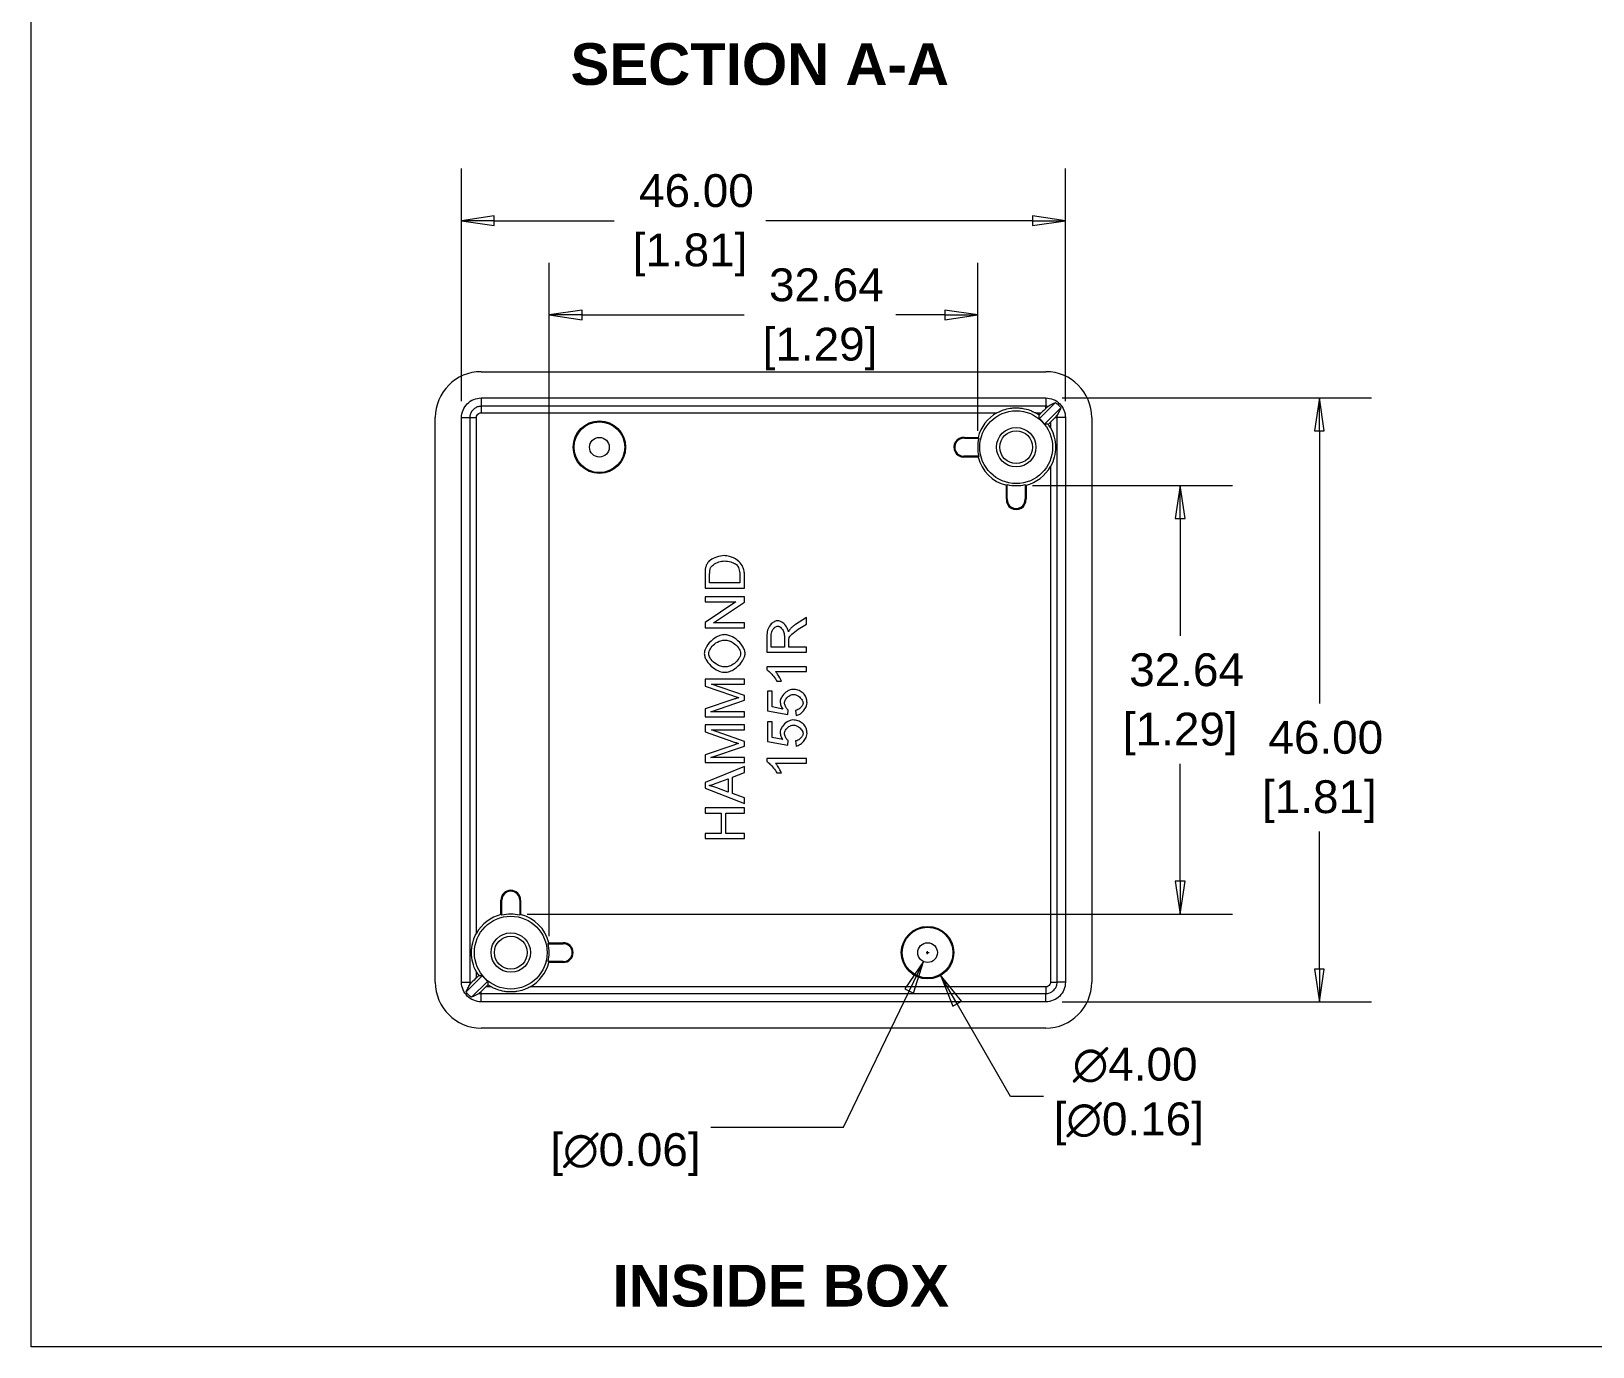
# Model space of a CAD drawing. Header units: millimetres. Extents: x 6 to 343, y 6 to 264.
# Drawn here: x 9.5 to 128.5, y 9.5 to 109.7 of the extents above; entities that cross this region are included whole.
import ezdxf

# ---------------------------------------------------------------- set-up
doc = ezdxf.new("R2010")
doc.units = ezdxf.units.MM
doc.header["$LTSCALE"] = 1.25
for name, color, linetype, lineweight in [('Dimension (ANSI)', 7, 'Continuous', 9), ('Sketch Geometry (ANSI)', 7, 'Continuous', 9), ('Symbol (ANSI)', 7, 'Continuous', 9), ('Visible (ANSI)', 7, 'Continuous', 9), ('Visible Narrow (ANSI)', 7, 'Continuous', 9)]:
    doc.layers.add(name, color=color, linetype=linetype, lineweight=lineweight)
doc.styles.add('Label Text (ANSI)', font='arialbd.ttf')
doc.styles.add('Note Text (ANSI)', font='arial.ttf')
doc.dimstyles.new('Default - mm (ANSI)', dxfattribs={"dimscale": 1.25, "dimtxt": 2, "dimasz": 2, "dimexe": 3.175, "dimexo": 1, "dimgap": 0.8, "dimtad": 0, "dimtih": 1, "dimtoh": 1, "dimrnd": 1e-08, "dimzin": 4, "dimdsep": 46, "dimtxsty": 'Note Text (ANSI)', "dimblk": 'Filled-1', "dimcen": 0.09, "dimdle": 10, "dimclrd": 256, "dimclre": 256, "dimclrt": 256, "dimadec": 1, "dimazin": 0, "dimtfac": 1.524, "dimtofl": 0, "dimtmove": 0, "dimatfit": 3, "dimfxl": 0, "dimtolj": 1, "dimtzin": 0, "dimlwd": -1, "dimlwe": -1, "dimarcsym": 0})

# ---------------------------------------------------------------- blocks, each defined once
blk = doc.blocks.new('Borders Default Border')
at = {"layer": 'Sketch Geometry (ANSI)', "flags": 128}
blk.add_lwpolyline([(7.62, 7.62), (7.62, 208.28), (271.78, 208.28), (271.78, 7.62), (7.62, 7.62)], dxfattribs=at)
blk = doc.blocks.new('Filled-1')
at = {"color": 0}
for p, q in [((0, 0), (-1, 0.15)), ((-1, 0.15), (-1, -0.15)), ((-1, 0), (0, 0)), ((-1, -0.15), (0, 0))]:
    blk.add_line(p, q, dxfattribs=at)
at = {"color": 0, "flags": 128}
blk.add_lwpolyline([(-1, -0.15), (0, 0), (-1, 0.15), (-1, -0.15)], dxfattribs=at)
at = {"color": 0}
blk.add_solid([(-1, -0.15), (0, 0), (-1, 0.15), (-1, -0.15)], dxfattribs=at)
blk = doc.blocks.new('*D30')
at = {"layer": 'Defpoints', "color": 0, "transparency": 16777216}
for p in [(48.98, 88.12), (81.62, 78.05), (48.98, 39.55)]:
    blk.add_point(p, dxfattribs=at)
at = {"layer": 'Dimension (ANSI)', "transparency": 16777216}
for p, q in [((48.98, 40.8), (48.98, 92.09)), ((81.62, 79.3), (81.62, 92.09)), ((51.48, 88.12), (63.84, 88.12)), ((79.12, 88.12), (75.38, 88.12))]:
    blk.add_line(p, q, dxfattribs=at)
at = {"layer": 'Dimension (ANSI)', "transparency": 16777216, "xscale": 2.5, "yscale": 2.5, "zscale": 2.5, "rotation": 180}
blk.add_blockref('Filled-1', (48.98, 88.12), dxfattribs=at)
at = {"layer": 'Dimension (ANSI)', "transparency": 16777216, "xscale": 2.5, "yscale": 2.5, "zscale": 2.5}
blk.add_blockref('Filled-1', (81.62, 88.12), dxfattribs=at)
at = {"layer": 'Dimension (ANSI)', "transparency": 16777216, "char_height": 2.5, "attachment_point": 5, "style": 'Note Text (ANSI)'}
for s, insert in [('\\A1; 32.64', (69.61, 90.4)), ('\\A1;[1.29]', (69.61, 85.52))]:
    blk.add_mtext(s, dxfattribs=dict(at, insert=insert))
blk = doc.blocks.new('*D31')
at = {"layer": 'Defpoints', "color": 0, "transparency": 16777216}
for p in [(86.81, 81.8), (86.81, 35.8), (107.65, 35.8)]:
    blk.add_point(p, dxfattribs=at)
at = {"layer": 'Dimension (ANSI)', "transparency": 16777216}
for p, q in [((88.06, 81.8), (111.62, 81.8)), ((107.65, 79.3), (107.65, 58.53)), ((107.65, 38.3), (107.65, 48.78)), ((88.06, 35.8), (111.62, 35.8))]:
    blk.add_line(p, q, dxfattribs=at)
at = {"layer": 'Dimension (ANSI)', "transparency": 16777216, "xscale": 2.5, "yscale": 2.5, "zscale": 2.5}
for p, rotation in [((107.65, 81.8), 90), ((107.65, 35.8), 270)]:
    blk.add_blockref('Filled-1', p, dxfattribs=dict(at, rotation=rotation))
at = {"layer": 'Dimension (ANSI)', "transparency": 16777216, "char_height": 2.5, "attachment_point": 5, "style": 'Note Text (ANSI)'}
for s, insert in [('\\A1; 46.00', (107.65, 55.93)), ('\\A1;[1.81]', (107.65, 51.05))]:
    blk.add_mtext(s, dxfattribs=dict(at, insert=insert))
blk = doc.blocks.new('*D34')
at = {"layer": 'Defpoints', "color": 0, "transparency": 16777216}
for p in [(76.8, 41.28), (78.8, 37.82)]:
    blk.add_point(p, dxfattribs=at)
at = {"layer": 'Dimension (ANSI)', "transparency": 16777216}
for p, q in [((77.69, 39.55), (77.92, 39.55)), ((77.8, 39.44), (77.8, 39.66)), ((84.13, 28.59), (80.05, 35.65)), ((86.63, 28.59), (84.13, 28.59))]:
    blk.add_line(p, q, dxfattribs=at)
at = {"layer": 'Dimension (ANSI)', "transparency": 16777216, "xscale": 2.5, "yscale": 2.5, "zscale": 2.5, "rotation": 120.0000000000113}
blk.add_blockref('Filled-1', (78.8, 37.82), dxfattribs=at)
at = {"layer": 'Dimension (ANSI)', "transparency": 16777216, "insert": (93.13, 28.59), "char_height": 2.5, "attachment_point": 5, "style": 'Note Text (ANSI)'}
blk.add_mtext('\\A1; ∅4.00\\P[∅0.16]', dxfattribs=at)
blk = doc.blocks.new('*D35')
at = {"layer": 'Defpoints', "color": 0, "transparency": 16777216}
for p in [(78.13, 40.23), (77.48, 38.87)]:
    blk.add_point(p, dxfattribs=at)
at = {"layer": 'Dimension (ANSI)', "transparency": 16777216}
for p, q in [((77.69, 39.55), (77.92, 39.55)), ((77.8, 39.44), (77.8, 39.66)), ((71.41, 26.25), (76.4, 36.62)), ((61.29, 26.25), (71.41, 26.25))]:
    blk.add_line(p, q, dxfattribs=at)
at = {"layer": 'Dimension (ANSI)', "transparency": 16777216, "xscale": 2.5, "yscale": 2.5, "zscale": 2.5, "rotation": 64.31347329935376}
blk.add_blockref('Filled-1', (77.48, 38.87), dxfattribs=at)
at = {"layer": 'Dimension (ANSI)', "transparency": 16777216, "insert": (54.79, 26.25), "char_height": 2.5, "attachment_point": 5, "style": 'Note Text (ANSI)'}
blk.add_mtext('\\A1; \\P[∅0.06]', dxfattribs=at)
blk = doc.blocks.new('*D36')
at = {"layer": 'Defpoints', "color": 0, "transparency": 16777216}
for p in [(88.3, 95.3), (42.3, 80.3), (88.3, 80.3)]:
    blk.add_point(p, dxfattribs=at)
at = {"layer": 'Dimension (ANSI)', "transparency": 16777216}
for p, q in [((42.3, 81.55), (42.3, 99.27)), ((88.3, 81.55), (88.3, 99.27)), ((44.8, 95.3), (53.94, 95.3)), ((85.8, 95.3), (65.48, 95.3))]:
    blk.add_line(p, q, dxfattribs=at)
at = {"layer": 'Dimension (ANSI)', "transparency": 16777216, "xscale": 2.5, "yscale": 2.5, "zscale": 2.5, "rotation": 180}
blk.add_blockref('Filled-1', (42.3, 95.3), dxfattribs=at)
at = {"layer": 'Dimension (ANSI)', "transparency": 16777216, "xscale": 2.5, "yscale": 2.5, "zscale": 2.5}
blk.add_blockref('Filled-1', (88.3, 95.3), dxfattribs=at)
at = {"layer": 'Dimension (ANSI)', "transparency": 16777216, "char_height": 2.5, "attachment_point": 5, "style": 'Note Text (ANSI)'}
for s, insert in [('\\A1; 46.00', (59.71, 97.58)), ('\\A1;[1.81]', (59.71, 92.7))]:
    blk.add_mtext(s, dxfattribs=dict(at, insert=insert))
blk = doc.blocks.new('*D37')
at = {"layer": 'Defpoints', "color": 0, "transparency": 16777216}
for p in [(84.55, 75.12), (46.05, 42.48), (97.05, 42.48)]:
    blk.add_point(p, dxfattribs=at)
at = {"layer": 'Dimension (ANSI)', "transparency": 16777216}
for p, q in [((85.8, 75.12), (101.02, 75.12)), ((97.05, 72.62), (97.05, 63.68)), ((97.05, 44.98), (97.05, 53.92)), ((47.3, 42.48), (101.02, 42.48))]:
    blk.add_line(p, q, dxfattribs=at)
at = {"layer": 'Dimension (ANSI)', "transparency": 16777216, "xscale": 2.5, "yscale": 2.5, "zscale": 2.5}
for p, rotation in [((97.05, 75.12), 90), ((97.05, 42.48), 270)]:
    blk.add_blockref('Filled-1', p, dxfattribs=dict(at, rotation=rotation))
at = {"layer": 'Dimension (ANSI)', "transparency": 16777216, "char_height": 2.5, "attachment_point": 5, "style": 'Note Text (ANSI)'}
for s, insert in [('\\A1; 32.64', (97.05, 61.08)), ('\\A1;[1.29]', (97.05, 56.2))]:
    blk.add_mtext(s, dxfattribs=dict(at, insert=insert))

msp = doc.modelspace()

# ---------------------------------------------------------------- linework, layer by layer
at = {"layer": 'Visible (ANSI)'}
for p, q in [((43.8007, 83.7996), (86.8074, 83.7996)), ((43.8007, 81.7996), (86.8074, 81.7996)), ((86.3111, 80.2176), (87.5459, 81.4523)), ((87.9567, 81.0414), (86.722, 79.8067)), ((40.304, 37.2963), (40.304, 80.303)), ((42.304, 37.2963), (42.304, 80.303)), ((86.2921, 80.4948), (86.4634, 80.6661)), ((87.1705, 79.959), (86.9992, 79.7877)), ((88.304, 80.303), (88.304, 37.2963)), ((90.304, 80.303), (90.304, 37.2963)), ((80.6076, 78.7277), (81.7034, 78.7277)), ((80.6103, 78.7975), (81.6487, 78.7975)), ((81.7039, 77.3694), (80.554, 77.3694)), ((81.6493, 77.2996), (80.554, 77.2996)), ((83.8061, 74.1059), (83.8061, 75.1443)), ((83.876, 74.1032), (83.876, 75.199)), ((85.2321, 75.199), (85.2321, 74.1032)), ((85.3019, 75.1443), (85.3019, 74.1059)), ((60.8487, 68.3423), (60.8487, 67.3088)), ((61.2032, 67.7067), (61.2032, 68.3377)), ((63.4943, 68.3469), (63.4943, 67.7067)), ((63.8487, 67.3088), (63.8487, 68.3926)), ((60.8487, 67.3088), (63.8487, 67.3088)), ((63.8487, 66.6434), (60.8487, 66.6434)), ((60.8487, 66.6434), (60.8487, 66.2638)), ((63.4943, 67.7067), (61.2032, 67.7067)), ((63.8487, 66.2364), (63.8487, 66.6434)), ((60.8487, 66.2638), (63.2039, 66.2638)), ((63.2039, 66.2638), (60.8487, 64.6861)), ((61.4936, 64.6586), (63.8487, 66.2364)), ((60.8487, 64.6861), (60.8487, 64.2791)), ((60.8487, 64.2791), (63.8487, 64.2791)), ((63.8487, 64.6586), (61.4936, 64.6586)), ((63.8487, 64.2791), (63.8487, 64.6586)), ((68.5698, 65.0691), (67.7535, 64.55)), ((67.9456, 64.175), (68.5698, 64.5729)), ((68.5698, 64.5729), (68.5698, 65.0691)), ((65.5698, 63.7589), (65.5698, 62.4281)), ((65.9014, 62.8259), (65.9014, 63.7749)), ((66.8938, 63.6788), (66.8938, 62.8259)), ((67.2368, 62.8259), (67.2368, 63.2855)), ((65.5698, 62.4281), (68.5698, 62.4281)), ((66.8938, 62.8259), (65.9014, 62.8259)), ((68.5698, 62.8259), (67.2368, 62.8259)), ((68.5698, 62.4281), (68.5698, 62.8259)), ((68.5698, 61.3282), (65.5584, 61.3282)), ((65.5584, 61.3282), (65.5584, 61.0904)), ((66.2238, 60.9601), (68.5698, 60.9601)), ((68.5698, 60.9601), (68.5698, 61.3282)), ((63.8487, 60.3827), (60.8487, 60.3827)), ((60.8487, 60.3827), (60.8487, 59.8499)), ((60.8487, 59.8499), (62.9364, 59.1297)), ((63.8487, 59.1251), (61.3381, 60.0009)), ((61.3381, 60.0009), (63.8487, 60.0009)), ((63.8487, 60.0009), (63.8487, 60.3827)), ((66.3107, 60.2238), (66.6674, 60.2238)), ((62.973, 58.8256), (60.8487, 58.1144)), ((61.2946, 57.8995), (63.8487, 58.7684)), ((63.8487, 58.7684), (63.8487, 59.1251)), ((65.9608, 59.4601), (65.6087, 59.4601)), ((65.6087, 59.4601), (65.6087, 57.9692)), ((65.9608, 58.2642), (65.9608, 59.4601)), ((60.8487, 58.1144), (60.8487, 57.5176)), ((60.8487, 57.5176), (63.8487, 57.5176)), ((63.8487, 57.8995), (61.2946, 57.8995)), ((63.8487, 57.5176), (63.8487, 57.8995)), ((65.6087, 57.9692), (67.1499, 57.6788)), ((65.9608, 57.1301), (65.6087, 57.1301)), ((65.6087, 57.1301), (65.6087, 55.6392)), ((66.7657, 58.1018), (65.9608, 58.2642)), ((65.9608, 55.9342), (65.9608, 57.1301)), ((67.1499, 57.6788), (67.1956, 58.0241)), ((67.7512, 57.999), (67.7833, 57.6125)), ((63.8487, 56.8911), (60.8487, 56.8911)), ((60.8487, 56.8911), (60.8487, 56.3583)), ((60.8487, 56.3583), (62.9364, 55.6381)), ((63.8487, 55.6335), (61.3381, 56.5092)), ((61.3381, 56.5092), (63.8487, 56.5092)), ((63.8487, 56.5092), (63.8487, 56.8911)), ((66.7657, 55.7718), (65.9608, 55.9342)), ((62.973, 55.3339), (60.8487, 54.6228)), ((61.2946, 54.4079), (63.8487, 55.2768)), ((63.8487, 55.2768), (63.8487, 55.6335)), ((65.6087, 55.6392), (67.1499, 55.3488)), ((67.1499, 55.3488), (67.1956, 55.6941)), ((67.7512, 55.6689), (67.7833, 55.2825)), ((60.8487, 54.6228), (60.8487, 54.026)), ((60.8487, 54.026), (63.8487, 54.026)), ((63.8487, 53.7219), (60.8487, 52.4963)), ((63.8487, 54.4079), (61.2946, 54.4079)), ((63.8487, 54.026), (63.8487, 54.4079)), ((63.8487, 53.2692), (63.8487, 53.7219)), ((68.5698, 54.3381), (65.5584, 54.3381)), ((65.5584, 54.3381), (65.5584, 54.1003)), ((66.2238, 53.97), (68.5698, 53.97)), ((68.5698, 53.97), (68.5698, 54.3381)), ((60.8487, 52.4963), (60.8487, 52.0664)), ((61.7862, 52.4826), (62.6186, 52.7981)), ((62.6186, 52.7981), (62.6186, 51.7783)), ((62.941, 52.9216), (63.8487, 53.2692)), ((62.941, 51.664), (62.941, 52.9216)), ((66.3107, 53.2337), (66.6674, 53.2337)), ((60.8487, 52.0664), (63.8487, 50.914)), ((62.6186, 51.7783), (61.7382, 52.1099)), ((63.8487, 51.3347), (62.941, 51.664)), ((63.8487, 50.914), (63.8487, 51.3347)), ((63.8487, 50.5801), (60.8487, 50.5801)), ((60.8487, 50.5801), (60.8487, 50.1823)), ((60.8487, 50.1823), (62.0812, 50.1823)), ((62.0812, 50.1823), (62.0812, 48.6274)), ((62.4356, 48.6274), (62.4356, 50.1823)), ((62.4356, 50.1823), (63.8487, 50.1823)), ((63.8487, 50.1823), (63.8487, 50.5801)), ((62.0812, 48.6274), (60.8487, 48.6274)), ((60.8487, 48.6274), (60.8487, 48.2295)), ((60.8487, 48.2295), (63.8487, 48.2295)), ((63.8487, 48.6274), (62.4356, 48.6274)), ((63.8487, 48.2295), (63.8487, 48.6274)), ((45.3048, 42.4546), (45.3048, 43.5496)), ((45.3747, 42.4), (45.3746, 43.5496)), ((46.735, 43.5496), (46.735, 42.3996)), ((46.8048, 43.5496), (46.8048, 42.4542)), ((48.9042, 40.2298), (50.054, 40.2298)), ((48.9588, 40.2996), (50.054, 40.2996)), ((50.054, 38.8694), (48.9042, 38.8694)), ((50.054, 38.7996), (48.9588, 38.7996)), ((42.6513, 36.5578), (43.8861, 37.7926)), ((44.297, 37.3817), (43.0622, 36.1469)), ((43.4376, 37.6403), (43.6088, 37.8115)), ((44.3159, 37.1044), (44.1447, 36.9332)), ((86.8074, 35.7996), (43.8007, 35.7996)), ((86.8074, 33.7996), (43.8007, 33.7996))]:
    msp.add_line(p, q, dxfattribs=at)
for centre, radius in [((52.804, 78.0496), 2), ((52.804, 78.0496), 1.9302), ((84.554, 78.0496), 2.7731), ((52.804, 78.0496), 0.75), ((84.554, 78.0496), 1.5), ((84.554, 78.0496), 1.25), ((46.054, 39.5496), 2.7731), ((46.054, 39.5496), 1.5), ((46.054, 39.5496), 1.25), ((77.804, 39.5496), 2), ((77.804, 39.5496), 1.9302), ((77.804, 39.5496), 0.75)]:
    msp.add_circle(centre, radius, dxfattribs=at)
for centre, radius, start, end in [((84.554, 78.0496), 3, 119.290938, 165.56415), ((84.554, 78.0496), 3, 54.594068, 60.709062), ((84.554, 78.0496), 2.7905, 39.023774, 50.976226), ((84.554, 78.0496), 3, 29.290938, 35.405932), ((80.554, 78.0496), 0.75, 85.698778, 270), ((80.554, 78.0496), 0.6802, 85.483301, 270), ((84.554, 78.0496), 2.9302, 166.620012, 193.422448), ((84.554, 78.0496), 3, 194.477512, 255.56415), ((84.554, 78.0496), 3, 284.43585, 330.709062), ((84.554, 78.0496), 2.9302, 256.620012, 283.379988), ((84.554, 74.0496), 0.75, 175.698778, 4.301222), ((84.554, 74.0496), 0.6802, 175.483301, 4.516699), ((46.0548, 43.5496), 0.75, 0.00005, 180.00005), ((46.0548, 43.5496), 0.6802, 0.00005, 180.00005), ((46.054, 39.5496), 3, 104.46177, 150.709062), ((46.054, 39.5496), 2.9302, 76.561506, 103.406404), ((46.054, 39.5496), 3, 14.477524, 75.506745), ((46.054, 39.5496), 2.9302, 346.577563, 13.42246), ((50.054, 39.5496), 0.75, 270.00005, 90.00005), ((50.054, 39.5496), 0.6802, 270.00005, 90.00005), ((46.054, 39.5496), 3, 209.290938, 215.405932), ((46.054, 39.5496), 3, 299.290938, 345.5225), ((46.054, 39.5496), 2.7905, 219.023774, 230.976226), ((46.054, 39.5496), 3, 234.594068, 240.709062)]:
    msp.add_arc(centre, radius, start, end, dxfattribs=at)
for centre, major_axis, ratio, start_param, end_param in [((43.8074, 80.2963), (-2.4796, 2.4796), 0.99809916, 5.49873847, 7.06763214), ((86.8007, 80.2963), (2.4796, 2.4796), 0.99809916, 5.49873847, 7.06763214), ((86.4757, 80.6661), (0.5001, 0.5), 0.01234071, 0.83349553, 1.58314017), ((87.1705, 79.9713), (0.5, 0.5001), 0.01234071, 4.70004513, 5.44968978), ((43.8074, 37.303), (-2.4796, -2.4796), 0.99809916, 5.49873847, 7.06763214), ((43.4376, 37.6279), (-0.5, -0.5001), 0.01234071, 4.70004513, 5.44968978), ((44.1324, 36.9332), (-0.5001, -0.5), 0.01234071, 0.83349553, 1.58314017), ((86.8007, 37.303), (2.4796, -2.4796), 0.99809916, 5.49873847, 7.06763214)]:
    msp.add_ellipse(centre, major_axis=major_axis, ratio=ratio, start_param=start_param, end_param=end_param, dxfattribs=at)
for points, degree in [([(42.304, 80.303), (42.3041, 80.696), (42.6282, 81.4755), (43.4076, 81.7996), (43.8007, 81.7996)], 3), ([(86.8074, 81.7996), (87.2005, 81.7996), (87.9799, 81.4755), (88.304, 80.696), (88.304, 80.303)], 3), ([(86.961, 81.1519), (87.1653, 81.27), (87.3964, 81.382), (87.5459, 81.4523)], 3), ([(86.3111, 80.2176), (86.304, 80.3538), (86.2921, 80.4948)], 2), ([(86.9992, 79.7877), (86.8582, 79.7996), (86.722, 79.8067)], 2), ([(81.6487, 78.7975), (81.6761, 78.7623), (81.7034, 78.7277)], 2), ([(81.7039, 77.3694), (81.6766, 77.3349), (81.6493, 77.2996)], 2), ([(83.8061, 75.1443), (83.8414, 75.1717), (83.876, 75.199)], 2), ([(85.2321, 75.199), (85.2667, 75.1717), (85.3019, 75.1443)], 2), ([(45.3747, 42.4), (45.3514, 42.4183), (45.3281, 42.4365), (45.3048, 42.4546)], 3), ([(46.8048, 42.4542), (46.7696, 42.4269), (46.735, 42.3996)], 2), ([(48.9042, 40.2298), (48.9315, 40.2644), (48.9588, 40.2996)], 2), ([(48.9588, 38.7996), (48.9407, 38.8229), (48.9225, 38.8462), (48.9042, 38.8694)], 3), ([(43.8007, 35.7996), (43.4076, 35.7996), (42.6282, 36.1237), (42.3041, 36.9032), (42.304, 37.2963)], 3), ([(43.6088, 37.8115), (43.7498, 37.7997), (43.8861, 37.7926)], 2), ([(44.297, 37.3817), (44.3041, 37.2454), (44.3159, 37.1044)], 2), ([(88.304, 37.2963), (88.304, 36.9032), (87.9799, 36.1237), (87.2005, 35.7996), (86.8074, 35.7996)], 3), ([(43.6471, 36.4474), (43.4428, 36.3293), (43.2116, 36.2172), (43.0622, 36.1469)], 3)]:
    msp.add_open_spline(points, degree=degree, dxfattribs=at)
for points, knots in [([(83.0863, 80.6661), (83.1149, 80.6821), (83.1437, 80.6977), (83.2271, 80.7408), (83.2823, 80.7672), (83.416, 80.8262), (83.4952, 80.8572), (83.744, 80.9423), (83.9163, 80.9844), (84.1847, 81.0256), (84.279, 81.0357), (84.4182, 81.0439), (84.4618, 81.0455), (84.5418, 81.0467), (84.5778, 81.0467), (84.6599, 81.0451), (84.7058, 81.0431), (84.854, 81.0335), (84.9551, 81.0218), (85.2377, 80.9747), (85.4187, 80.9271), (85.6852, 80.8294), (85.7751, 80.7913), (85.8936, 80.7341), (85.924, 80.7187), (85.9768, 80.6909), (85.9994, 80.6786), (86.0218, 80.6661)], [0, 0, 0, 0, 0.009829279, 0.009829279, 0.028187988, 0.028187988, 0.053865939, 0.053865939, 0.107879132, 0.107879132, 0.136712606, 0.136712606, 0.149914013, 0.149914013, 0.160770105, 0.160770105, 0.174625629, 0.174625629, 0.205582611, 0.205582611, 0.26216577, 0.26216577, 0.291543133, 0.291543133, 0.301774714, 0.301774714, 0.309483914, 0.309483914, 0.309483914, 0.309483914]), ([(86.8074, 81.0068), (86.8337, 81.0325), (86.8579, 81.056), (86.8993, 81.0958), (86.9164, 81.1121), (86.9472, 81.1407), (86.9578, 81.1501), (86.961, 81.1519)], [-0.0419774449, -0.0419774449, -0.0419774449, -0.0419774449, -0.0288185732, -0.0288185732, -0.0162526856, -0.0162526856, 0, 0, 0, 0]), ([(87.5459, 81.4523), (87.6302, 81.3982), (87.7086, 81.3348), (87.8463, 81.1954), (87.9056, 81.1211), (87.9567, 81.0414)], [-0.1368155803, -0.1368155803, -0.1368155803, -0.1368155803, -0.1066342253, -0.1066342253, -0.0781508031, -0.0781508031, -0.0781508031, -0.0781508031]), ([(87.9567, 81.0414), (87.9128, 80.9482), (87.864, 80.8472), (87.7697, 80.6619), (87.7159, 80.5596), (87.6563, 80.4566)], [-1.17162543, -1.17162543, -1.17162543, -1.17162543, -0.56464953, -0.56464953, -0.0473601, -0.0473601, -0.0473601, -0.0473601]), ([(87.6563, 80.4566), (87.655, 80.4544), (87.6502, 80.4486), (87.6334, 80.4301), (87.6216, 80.4174), (87.5834, 80.3773), (87.5518, 80.3445), (87.5112, 80.303)], [-0.047150259, -0.047150259, -0.047150259, -0.047150259, -0.034101865, -0.034101865, -0.0208063321, -0.0208063321, 0, 0, 0, 0]), ([(87.1705, 79.5174), (87.1714, 79.5157), (87.1724, 79.514), (87.4123, 79.0843), (87.551, 78.5398), (87.551, 77.5594), (87.4123, 77.015), (87.1724, 76.5853), (87.1714, 76.5836), (87.1705, 76.5819)], [0.100824428, 0.100824428, 0.100824428, 0.100824428, 0.101406831, 0.101406831, 0.248464846, 0.248464846, 0.395522862, 0.395522862, 0.396105265, 0.396105265, 0.396105265, 0.396105265]), ([(61.1071, 69.3164), (61.0546, 69.2554), (61.011, 69.1886), (60.9384, 69.0402), (60.9112, 68.96), (60.8922, 68.8774)], [-0.0495552138, -0.0495552138, -0.0495552138, -0.0495552138, -0.0254236279, -0.0254236279, 0, 0, 0, 0]), ([(62.3327, 69.7897), (62.1551, 69.7897), (61.9342, 69.7438), (61.549, 69.6113), (61.3812, 69.5319), (61.2034, 69.4098), (61.1482, 69.3655), (61.1071, 69.3164)], [-0.117961528, -0.117961528, -0.117961528, -0.117961528, -0.064514527, -0.064514527, -0.019198813, -0.019198813, 0, 0, 0, 0]), ([(61.2649, 68.8499), (61.2797, 68.8889), (61.3075, 68.9304), (61.3882, 69.0191), (61.4391, 69.0619), (61.6046, 69.1814), (61.7504, 69.2569), (62.0424, 69.353), (62.1854, 69.3804), (62.3259, 69.3804)], [-0.13495305, -0.13495305, -0.13495305, -0.13495305, -0.114527469, -0.114527469, -0.092159381, -0.092159381, -0.042143141, -0.042143141, 0, 0, 0, 0]), ([(62.3259, 69.3804), (62.4732, 69.3804), (62.6455, 69.351), (62.9513, 69.265), (63.0864, 69.2113), (63.2171, 69.135), (63.2555, 69.1093), (63.2839, 69.0809)], [-0.0817911627, -0.0817911627, -0.0817911627, -0.0817911627, -0.0452634803, -0.0452634803, -0.0120509503, -0.0120509503, 0, 0, 0, 0]), ([(63.8487, 68.3926), (63.8487, 68.4776), (63.8362, 68.5868), (63.7768, 68.8177), (63.7331, 68.9294), (63.5888, 69.1873), (63.4745, 69.3175), (63.1353, 69.5831), (62.9068, 69.6775), (62.5755, 69.77), (62.4398, 69.7897), (62.3327, 69.7897)], [-0.142345832, -0.142345832, -0.142345832, -0.142345832, -0.122423446, -0.122423446, -0.102912118, -0.102912118, -0.073888859, -0.073888859, -0.032107856, -0.032107856, 0, 0, 0, 0]), ([(63.2839, 69.0809), (63.3168, 69.0488), (63.3443, 68.9973), (63.3863, 68.911), (63.409, 68.8484), (63.4669, 68.6544), (63.4943, 68.4956), (63.4943, 68.3469)], [-0.075548171, -0.075548171, -0.075548171, -0.075548171, -0.0645202752, -0.0645202752, -0.0445993668, -0.0445993668, 0, 0, 0, 0]), ([(60.8922, 68.8774), (60.8753, 68.8056), (60.8655, 68.7242), (60.8514, 68.5505), (60.8487, 68.443), (60.8487, 68.3423)], [-0.0522115827, -0.0522115827, -0.0522115827, -0.0522115827, -0.0302067905, -0.0302067905, 0, 0, 0, 0]), ([(61.2032, 68.3377), (61.2032, 68.4362), (61.2068, 68.5439), (61.2274, 68.7152), (61.2416, 68.7895), (61.2649, 68.8499)], [-0.0454300887, -0.0454300887, -0.0454300887, -0.0454300887, -0.0194454235, -0.0194454235, 0, 0, 0, 0]), ([(66.3884, 64.8267), (66.3502, 64.8267), (66.3108, 64.82), (66.2306, 64.7984), (66.1881, 64.7816), (66.0652, 64.721), (65.9793, 64.6612), (65.8037, 64.4869), (65.7198, 64.367), (65.5991, 64.0768), (65.5698, 63.919), (65.5698, 63.7589)], [-0.167788364, -0.167788364, -0.167788364, -0.167788364, -0.151692994, -0.151692994, -0.132983141, -0.132983141, -0.094494527, -0.094494527, -0.048029324, -0.048029324, 0, 0, 0, 0]), ([(65.9014, 63.7749), (65.9014, 63.8435), (65.913, 63.9117), (65.9541, 64.0404), (65.9833, 64.1015), (66.0646, 64.2279), (66.1194, 64.288), (66.2177, 64.3637), (66.2593, 64.3871), (66.3287, 64.4113), (66.3585, 64.4174), (66.3884, 64.4174)], [-0.0713700504, -0.0713700504, -0.0713700504, -0.0713700504, -0.0559193584, -0.0559193584, -0.040921477, -0.040921477, -0.0220115056, -0.0220115056, -0.0089858139, -0.0089858139, 0, 0, 0, 0]), ([(67.2048, 63.9829), (67.1955, 64.0495), (67.1774, 64.1149), (67.1277, 64.2415), (67.0956, 64.3033), (66.9795, 64.4854), (66.8767, 64.5951), (66.6918, 64.7325), (66.6145, 64.7746), (66.4908, 64.8162), (66.4395, 64.8267), (66.3884, 64.8267)], [-0.106185078, -0.106185078, -0.106185078, -0.106185078, -0.090247567, -0.090247567, -0.073944514, -0.073944514, -0.039071105, -0.039071105, -0.015317922, -0.015317922, 0, 0, 0, 0]), ([(66.3884, 64.4174), (66.4091, 64.4174), (66.4303, 64.4137), (66.474, 64.4016), (66.4973, 64.3921), (66.5653, 64.3574), (66.6138, 64.3226), (66.7264, 64.2097), (66.7846, 64.1234), (66.8723, 63.9098), (66.8938, 63.7912), (66.8938, 63.6788)], [-0.105024199, -0.105024199, -0.105024199, -0.105024199, -0.096336915, -0.096336915, -0.086063002, -0.086063002, -0.064494882, -0.064494882, -0.033709007, -0.033709007, 0, 0, 0, 0]), ([(67.7535, 64.55), (67.6775, 64.5008), (67.6034, 64.4475), (67.4699, 64.3376), (67.4092, 64.2813), (67.3534, 64.2208)], [-0.0518797462, -0.0518797462, -0.0518797462, -0.0518797462, -0.0247029517, -0.0247029517, 0, 0, 0, 0]), ([(62.3533, 63.7714), (62.2478, 63.7714), (62.124, 63.7498), (61.8546, 63.6581), (61.7223, 63.5917), (61.3939, 63.3808), (61.2062, 63.2066), (60.9565, 62.8656), (60.882, 62.7202), (60.8102, 62.4956), (60.7961, 62.4116), (60.7961, 62.3377)], [-0.152841978, -0.152841978, -0.152841978, -0.152841978, -0.126810558, -0.126810558, -0.100179798, -0.100179798, -0.0550063, -0.0550063, -0.022149392, -0.022149392, 0, 0, 0, 0]), ([(61.1368, 62.34), (61.1368, 62.3911), (61.1468, 62.4491), (61.1888, 62.5768), (61.2197, 62.6404), (61.3311, 62.8248), (61.4398, 62.9484), (61.7193, 63.1712), (61.8808, 63.2571), (62.1514, 63.3448), (62.2574, 63.3621), (62.3487, 63.3621)], [-0.134807798, -0.134807798, -0.134807798, -0.134807798, -0.118672815, -0.118672815, -0.101762014, -0.101762014, -0.065938051, -0.065938051, -0.027415434, -0.027415434, 0, 0, 0, 0]), ([(62.3487, 63.3621), (62.4604, 63.3621), (62.5717, 63.3408), (62.7871, 63.2686), (62.8925, 63.2161), (63.14, 63.0567), (63.2731, 62.934), (63.4408, 62.7122), (63.4924, 62.6192), (63.545, 62.4659), (63.5583, 62.4007), (63.5583, 62.3355)], [-0.145142064, -0.145142064, -0.145142064, -0.145142064, -0.118564445, -0.118564445, -0.091111833, -0.091111833, -0.04858064, -0.04858064, -0.019579293, -0.019579293, 0, 0, 0, 0]), ([(63.899, 62.3377), (63.899, 62.4127), (63.8836, 62.501), (63.817, 62.6993), (63.7681, 62.7986), (63.59, 63.089), (63.4181, 63.2786), (63.0363, 63.5655), (62.8505, 63.6608), (62.5584, 63.7533), (62.4486, 63.7714), (62.3533, 63.7714)], [-0.164343035, -0.164343035, -0.164343035, -0.164343035, -0.142664497, -0.142664497, -0.119885992, -0.119885992, -0.070722264, -0.070722264, -0.028595439, -0.028595439, 0, 0, 0, 0]), ([(67.3534, 64.2208), (67.3261, 64.1901), (67.3013, 64.1549), (67.2524, 64.0765), (67.2272, 64.0292), (67.2048, 63.9829)], [-0.0277019606, -0.0277019606, -0.0277019606, -0.0277019606, -0.0154310567, -0.0154310567, 0, 0, 0, 0]), ([(67.2368, 63.2855), (67.2368, 63.3281), (67.2376, 63.375), (67.2419, 63.4456), (67.2449, 63.4796), (67.2505, 63.5073)], [-0.0214169052, -0.0214169052, -0.0214169052, -0.0214169052, -0.0084893792, -0.0084893792, 0, 0, 0, 0]), ([(67.2505, 63.5073), (67.2579, 63.5372), (67.2767, 63.5776), (67.3533, 63.6876), (67.4066, 63.7458), (67.5922, 63.9281), (67.7684, 64.0609), (67.9456, 64.175)], [-0.108751525, -0.108751525, -0.108751525, -0.108751525, -0.08764794, -0.08764794, -0.063234876, -0.063234876, 0, 0, 0, 0]), ([(60.7961, 62.3377), (60.7961, 62.2438), (60.8147, 62.15), (60.8771, 61.9627), (60.9239, 61.868), (61.0929, 61.5951), (61.2536, 61.4191), (61.6004, 61.1477), (61.7842, 61.0416), (62.1089, 60.9297), (62.2481, 60.9018), (62.3876, 60.9018)], [-0.237569169, -0.237569169, -0.237569169, -0.237569169, -0.207010085, -0.207010085, -0.173432185, -0.173432185, -0.102912722, -0.102912722, -0.041849574, -0.041849574, 0, 0, 0, 0]), ([(62.3922, 61.3111), (62.2711, 61.3111), (62.1513, 61.3306), (61.9235, 61.4016), (61.8159, 61.4519), (61.5589, 61.6118), (61.4247, 61.7363), (61.2547, 61.9619), (61.2018, 62.0586), (61.15, 62.2126), (61.1368, 62.2766), (61.1368, 62.34)], [-0.144799457, -0.144799457, -0.144799457, -0.144799457, -0.117331103, -0.117331103, -0.09065046, -0.09065046, -0.04860782, -0.04860782, -0.019042566, -0.019042566, 0, 0, 0, 0]), ([(62.3876, 60.9018), (62.4806, 60.9018), (62.5945, 60.9231), (62.8501, 61.014), (62.9776, 61.08), (63.3006, 61.2907), (63.4891, 61.467), (63.7382, 61.8084), (63.8126, 61.9531), (63.8848, 62.1781), (63.899, 62.2629), (63.899, 62.3377)], [-0.152581528, -0.152581528, -0.152581528, -0.152581528, -0.127597018, -0.127597018, -0.1015221, -0.1015221, -0.055590424, -0.055590424, -0.022461996, -0.022461996, 0, 0, 0, 0]), ([(63.5583, 62.3355), (63.5583, 62.2699), (63.5446, 62.2044), (63.4991, 62.0732), (63.4648, 62.0064), (63.3418, 61.8138), (63.2247, 61.6882), (62.9699, 61.4911), (62.8331, 61.4128), (62.5945, 61.3313), (62.4933, 61.3111), (62.3922, 61.3111)], [-0.17236158, -0.17236158, -0.17236158, -0.17236158, -0.150730748, -0.150730748, -0.126599855, -0.126599855, -0.075540859, -0.075540859, -0.030338061, -0.030338061, 0, 0, 0, 0]), ([(65.5584, 61.0904), (65.6199, 61.06), (65.7032, 60.9932), (65.8873, 60.8149), (65.9828, 60.7071), (66.1678, 60.4722), (66.2576, 60.3375), (66.3107, 60.2238)], [-0.0968278523, -0.0968278523, -0.0968278523, -0.0968278523, -0.068101657, -0.068101657, -0.0376559284, -0.0376559284, 0, 0, 0, 0]), ([(66.6674, 60.2238), (66.6235, 60.3414), (66.4904, 60.5815), (66.3387, 60.8119), (66.2748, 60.9063), (66.2238, 60.9601)], [-0.105991912, -0.105991912, -0.105991912, -0.105991912, -0.022223329, -0.022223329, 0, 0, 0, 0]), ([(67.55, 59.6018), (67.4765, 59.6018), (67.4027, 59.5859), (67.257, 59.5344), (67.1832, 59.496), (66.9765, 59.3623), (66.8471, 59.2397), (66.6867, 59.0196), (66.6379, 58.9295), (66.5902, 58.7862), (66.5782, 58.7274), (66.5782, 58.6689)], [-0.127632437, -0.127632437, -0.127632437, -0.127632437, -0.108632318, -0.108632318, -0.087763038, -0.087763038, -0.045248509, -0.045248509, -0.017536523, -0.017536523, 0, 0, 0, 0]), ([(68.2566, 59.364), (68.1585, 59.4425), (68.0503, 59.5023), (67.8081, 59.5839), (67.68, 59.6018), (67.55, 59.6018)], [-0.0766569298, -0.0766569298, -0.0766569298, -0.0766569298, -0.0389937157, -0.0389937157, 0, 0, 0, 0]), ([(62.9364, 59.1297), (63.0268, 59.0985), (63.1244, 59.0651), (63.2787, 59.0136), (63.3524, 58.9895), (63.4166, 58.9696)], [-0.0490784302, -0.0490784302, -0.0490784302, -0.0490784302, -0.0201625157, -0.0201625157, 0, 0, 0, 0]), ([(63.4166, 58.9696), (63.3583, 58.9514), (63.2902, 58.9295), (63.1482, 58.8833), (63.057, 58.8533), (62.973, 58.8256)], [-0.0447024955, -0.0447024955, -0.0447024955, -0.0447024955, -0.0265409934, -0.0265409934, 0, 0, 0, 0]), ([(66.5782, 58.6689), (66.5782, 58.5696), (66.5939, 58.4728), (66.6578, 58.2796), (66.7062, 58.1874), (66.7657, 58.1018)], [-0.061061086, -0.061061086, -0.061061086, -0.061061086, -0.031269137, -0.031269137, 0, 0, 0, 0]), ([(66.9029, 58.5706), (66.9029, 58.6142), (66.9113, 58.6578), (66.9397, 58.7443), (66.9609, 58.7879), (67.0376, 58.9129), (67.1101, 58.9925), (67.2603, 59.1092), (67.3367, 59.1533), (67.4706, 59.1994), (67.5274, 59.2108), (67.5843, 59.2108)], [-0.102724837, -0.102724837, -0.102724837, -0.102724837, -0.088874217, -0.088874217, -0.073832638, -0.073832638, -0.042443022, -0.042443022, -0.017064997, -0.017064997, 0, 0, 0, 0]), ([(67.1956, 58.0241), (67.1709, 58.0397), (67.145, 58.0626), (67.0919, 58.1208), (67.0664, 58.1547), (66.9925, 58.2668), (66.9479, 58.359), (66.9117, 58.4846), (66.9029, 58.529), (66.9029, 58.5706)], [-0.0615396653, -0.0615396653, -0.0615396653, -0.0615396653, -0.0506341609, -0.0506341609, -0.039059834, -0.039059834, -0.0124896918, -0.0124896918, 0, 0, 0, 0]), ([(67.5843, 59.2108), (67.6508, 59.2108), (67.7177, 59.1962), (67.8475, 59.1491), (67.9124, 59.1146), (68.0649, 59.0116), (68.1484, 58.9324), (68.2498, 58.7948), (68.2804, 58.7391), (68.3107, 58.6495), (68.3183, 58.6123), (68.3183, 58.5752)], [-0.0880817157, -0.0880817157, -0.0880817157, -0.0880817157, -0.0721869595, -0.0721869595, -0.0551325642, -0.0551325642, -0.028347577, -0.028347577, -0.0111428299, -0.0111428299, 0, 0, 0, 0]), ([(68.3183, 58.5752), (68.3183, 58.5467), (68.3136, 58.518), (68.2978, 58.46), (68.2857, 58.4301), (68.2419, 58.342), (68.1994, 58.2823), (68.0854, 58.1606), (68.0096, 58.1011), (67.8728, 58.0302), (67.8128, 58.0084), (67.7512, 57.999)], [-0.0889191021, -0.0889191021, -0.0889191021, -0.0889191021, -0.079294593, -0.079294593, -0.0686246113, -0.0686246113, -0.0461544334, -0.0461544334, -0.0186924835, -0.0186924835, 0, 0, 0, 0]), ([(67.7833, 57.6125), (67.8399, 57.618), (67.8958, 57.6339), (68.0064, 57.6797), (68.0621, 57.7115), (68.2251, 57.8242), (68.3265, 57.9255), (68.4839, 58.1357), (68.5446, 58.2463), (68.605, 58.4276), (68.6201, 58.5028), (68.6201, 58.5775)], [-0.127843563, -0.127843563, -0.127843563, -0.127843563, -0.112056143, -0.112056143, -0.094669147, -0.094669147, -0.057210419, -0.057210419, -0.022399931, -0.022399931, 0, 0, 0, 0]), ([(68.6201, 58.5775), (68.6201, 58.6682), (68.6111, 58.7587), (68.5704, 58.9291), (68.5407, 59.0076), (68.4384, 59.1921), (68.3557, 59.2855), (68.2566, 59.364)], [-0.090517843, -0.090517843, -0.090517843, -0.090517843, -0.06330798, -0.06330798, -0.0379514489, -0.0379514489, 0, 0, 0, 0]), ([(67.55, 57.2718), (67.4765, 57.2718), (67.4027, 57.2559), (67.257, 57.2044), (67.1832, 57.166), (66.9765, 57.0323), (66.8471, 56.9096), (66.6867, 56.6896), (66.6379, 56.5995), (66.5902, 56.4562), (66.5782, 56.3973), (66.5782, 56.3389)], [-0.127632437, -0.127632437, -0.127632437, -0.127632437, -0.108632318, -0.108632318, -0.087763038, -0.087763038, -0.045248509, -0.045248509, -0.017536523, -0.017536523, 0, 0, 0, 0]), ([(68.2566, 57.034), (68.1585, 57.1124), (68.0503, 57.1723), (67.8081, 57.2538), (67.68, 57.2718), (67.55, 57.2718)], [-0.0766569298, -0.0766569298, -0.0766569298, -0.0766569298, -0.0389937157, -0.0389937157, 0, 0, 0, 0]), ([(66.5782, 56.3389), (66.5782, 56.2396), (66.5939, 56.1428), (66.6578, 55.9495), (66.7062, 55.8574), (66.7657, 55.7718)], [-0.061061086, -0.061061086, -0.061061086, -0.061061086, -0.031269137, -0.031269137, 0, 0, 0, 0]), ([(66.9029, 56.2406), (66.9029, 56.2842), (66.9113, 56.3277), (66.9397, 56.4143), (66.9609, 56.4578), (67.0376, 56.5829), (67.1101, 56.6625), (67.2603, 56.7792), (67.3367, 56.8233), (67.4706, 56.8694), (67.5274, 56.8808), (67.5843, 56.8808)], [-0.102724837, -0.102724837, -0.102724837, -0.102724837, -0.088874217, -0.088874217, -0.073832638, -0.073832638, -0.042443022, -0.042443022, -0.017064997, -0.017064997, 0, 0, 0, 0]), ([(67.1956, 55.6941), (67.1709, 55.7097), (67.145, 55.7326), (67.0919, 55.7907), (67.0664, 55.8247), (66.9925, 55.9368), (66.9479, 56.029), (66.9117, 56.1546), (66.9029, 56.1989), (66.9029, 56.2406)], [-0.0615396653, -0.0615396653, -0.0615396653, -0.0615396653, -0.0506341609, -0.0506341609, -0.039059834, -0.039059834, -0.0124896918, -0.0124896918, 0, 0, 0, 0]), ([(67.5843, 56.8808), (67.6508, 56.8808), (67.7177, 56.8661), (67.8475, 56.8191), (67.9124, 56.7846), (68.0649, 56.6816), (68.1484, 56.6024), (68.2498, 56.4647), (68.2804, 56.4091), (68.3107, 56.3195), (68.3183, 56.2823), (68.3183, 56.2451)], [-0.0880817157, -0.0880817157, -0.0880817157, -0.0880817157, -0.0721869595, -0.0721869595, -0.0551325642, -0.0551325642, -0.028347577, -0.028347577, -0.0111428299, -0.0111428299, 0, 0, 0, 0]), ([(68.3183, 56.2451), (68.3183, 56.2166), (68.3136, 56.188), (68.2978, 56.1299), (68.2857, 56.1), (68.2419, 56.012), (68.1994, 55.9523), (68.0854, 55.8306), (68.0096, 55.7711), (67.8728, 55.7002), (67.8128, 55.6784), (67.7512, 55.6689)], [-0.0889191021, -0.0889191021, -0.0889191021, -0.0889191021, -0.079294593, -0.079294593, -0.0686246113, -0.0686246113, -0.0461544334, -0.0461544334, -0.0186924835, -0.0186924835, 0, 0, 0, 0]), ([(67.7833, 55.2825), (67.8399, 55.2879), (67.8958, 55.3039), (68.0064, 55.3497), (68.0621, 55.3815), (68.2251, 55.4942), (68.3265, 55.5955), (68.4839, 55.8056), (68.5446, 55.9163), (68.605, 56.0976), (68.6201, 56.1728), (68.6201, 56.2474)], [-0.127843563, -0.127843563, -0.127843563, -0.127843563, -0.112056143, -0.112056143, -0.094669147, -0.094669147, -0.057210419, -0.057210419, -0.022399931, -0.022399931, 0, 0, 0, 0]), ([(68.6201, 56.2474), (68.6201, 56.3381), (68.6111, 56.4286), (68.5704, 56.5991), (68.5407, 56.6775), (68.4384, 56.8621), (68.3557, 56.9554), (68.2566, 57.034)], [-0.090517843, -0.090517843, -0.090517843, -0.090517843, -0.06330798, -0.06330798, -0.0379514489, -0.0379514489, 0, 0, 0, 0]), ([(62.9364, 55.6381), (63.0268, 55.6068), (63.1244, 55.5735), (63.2787, 55.522), (63.3524, 55.4979), (63.4166, 55.478)], [-0.0490784302, -0.0490784302, -0.0490784302, -0.0490784302, -0.0201625157, -0.0201625157, 0, 0, 0, 0]), ([(63.4166, 55.478), (63.3583, 55.4598), (63.2902, 55.4379), (63.1482, 55.3917), (63.057, 55.3617), (62.973, 55.3339)], [-0.0447024955, -0.0447024955, -0.0447024955, -0.0447024955, -0.0265409934, -0.0265409934, 0, 0, 0, 0]), ([(65.5584, 54.1003), (65.6199, 54.0699), (65.7032, 54.0031), (65.8873, 53.8248), (65.9828, 53.717), (66.1678, 53.4821), (66.2576, 53.3475), (66.3107, 53.2337)], [-0.0968278523, -0.0968278523, -0.0968278523, -0.0968278523, -0.068101657, -0.068101657, -0.0376559284, -0.0376559284, 0, 0, 0, 0]), ([(66.6674, 53.2337), (66.6235, 53.3513), (66.4904, 53.5914), (66.3387, 53.8218), (66.2748, 53.9162), (66.2238, 53.97)], [-0.105991912, -0.105991912, -0.105991912, -0.105991912, -0.022223329, -0.022223329, 0, 0, 0, 0]), ([(61.1643, 52.2722), (61.2554, 52.298), (61.3515, 52.3288), (61.5552, 52.3977), (61.6734, 52.4404), (61.7862, 52.4826)], [-0.0644719731, -0.0644719731, -0.0644719731, -0.0644719731, -0.0361482479, -0.0361482479, 0, 0, 0, 0]), ([(61.7382, 52.1099), (61.6438, 52.1438), (61.5484, 52.1746), (61.3568, 52.2288), (61.261, 52.2522), (61.1643, 52.2722)], [-0.0597157231, -0.0597157231, -0.0597157231, -0.0597157231, -0.0296185751, -0.0296185751, 0, 0, 0, 0]), ([(43.4376, 38.0819), (43.4366, 38.0836), (43.4357, 38.0853), (43.1958, 38.515), (43.0571, 39.0594), (43.0571, 40.0398), (43.1958, 40.5843), (43.4357, 41.014), (43.4366, 41.0157), (43.4376, 41.0174)], [0.100824428, 0.100824428, 0.100824428, 0.100824428, 0.101406831, 0.101406831, 0.248464846, 0.248464846, 0.395522862, 0.395522862, 0.396105265, 0.396105265, 0.396105265, 0.396105265]), ([(42.6513, 36.5578), (42.6952, 36.6511), (42.744, 36.752), (42.8383, 36.9374), (42.8922, 37.0396), (42.9518, 37.1427)], [-1.17162543, -1.17162543, -1.17162543, -1.17162543, -0.56464953, -0.56464953, -0.0473601, -0.0473601, -0.0473601, -0.0473601]), ([(42.9518, 37.1427), (42.953, 37.1449), (42.9579, 37.1506), (42.9746, 37.1691), (42.9865, 37.1818), (43.0246, 37.222), (43.0563, 37.2547), (43.0969, 37.2963)], [-0.0471502413, -0.0471502413, -0.0471502413, -0.0471502413, -0.0341029675, -0.0341029675, -0.0208060419, -0.0208060419, 0, 0, 0, 0]), ([(47.5218, 36.9332), (47.4932, 36.9172), (47.4643, 36.9016), (47.3809, 36.8584), (47.3258, 36.832), (47.1921, 36.773), (47.1129, 36.7421), (46.8641, 36.657), (46.6918, 36.6149), (46.4234, 36.5736), (46.3291, 36.5636), (46.1899, 36.5554), (46.1462, 36.5538), (46.0663, 36.5525), (46.0302, 36.5526), (45.9481, 36.5542), (45.9023, 36.5561), (45.754, 36.5657), (45.6529, 36.5774), (45.3703, 36.6246), (45.1893, 36.6721), (44.9228, 36.7699), (44.833, 36.8079), (44.7145, 36.8652), (44.6841, 36.8805), (44.6313, 36.9084), (44.6087, 36.9206), (44.5863, 36.9332)], [0, 0, 0, 0, 0.009829279, 0.009829279, 0.028187988, 0.028187988, 0.053865939, 0.053865939, 0.107879132, 0.107879132, 0.136712606, 0.136712606, 0.149914013, 0.149914013, 0.160770105, 0.160770105, 0.174625629, 0.174625629, 0.205582611, 0.205582611, 0.26216577, 0.26216577, 0.291543133, 0.291543133, 0.301774714, 0.301774714, 0.309483914, 0.309483914, 0.309483914, 0.309483914]), ([(43.0622, 36.1469), (42.9778, 36.2011), (42.8995, 36.2645), (42.7618, 36.4039), (42.7024, 36.4782), (42.6513, 36.5578)], [-0.1368155803, -0.1368155803, -0.1368155803, -0.1368155803, -0.1066342253, -0.1066342253, -0.0781508031, -0.0781508031, -0.0781508031, -0.0781508031]), ([(43.8007, 36.5925), (43.7743, 36.5667), (43.7501, 36.5432), (43.7088, 36.5034), (43.6916, 36.4871), (43.6609, 36.4585), (43.6502, 36.4492), (43.6471, 36.4474)], [-0.0419774413, -0.0419774413, -0.0419774413, -0.0419774413, -0.0288185043, -0.0288185043, -0.0162516758, -0.0162516758, 0, 0, 0, 0])]:
    msp.add_open_spline(points, degree=3, knots=knots, dxfattribs=at)
for points, weights in [([(80.6103, 78.7975), (80.6089, 78.7617), (80.6076, 78.7277)], [1.00000000013, 1.00000000071, 1.00000000013]), ([(83.8061, 74.1059), (83.8419, 74.1045), (83.876, 74.1032)], [1.00000000036, 1.00000000207, 1.00000000038]), ([(85.3019, 74.1059), (85.2662, 74.1045), (85.2321, 74.1032)], [1.00000000023, 1.00000000132, 1.00000000024])]:
    msp.add_rational_spline(points, weights, degree=2, dxfattribs=at)
at = {"layer": 'Visible Narrow (ANSI)'}
for p, q in [((43.8007, 81.7996), (43.8007, 81.1656)), ((86.8074, 81.1656), (43.8007, 81.1656)), ((43.8007, 81.1656), (43.8007, 80.6661)), ((86.8074, 81.7996), (86.8074, 81.1656)), ((86.8074, 81.0068), (86.8074, 81.1656)), ((42.304, 80.303), (42.9381, 80.303)), ((42.9381, 80.303), (43.4376, 80.303)), ((42.9381, 80.303), (42.9381, 37.2963)), ((43.4376, 41.0174), (43.4376, 80.303)), ((43.8007, 80.6661), (83.0863, 80.6661)), ((86.0218, 80.6661), (86.4634, 80.6661)), ((87.1705, 79.959), (87.1705, 79.5174)), ((87.5112, 80.303), (87.67, 80.303)), ((87.67, 37.2963), (87.67, 80.303)), ((88.304, 80.303), (87.67, 80.303)), ((80.554, 77.2996), (80.554, 77.3694)), ((87.1705, 76.5819), (87.1705, 37.2963)), ((45.3048, 43.5496), (45.3746, 43.5496)), ((46.8048, 43.5496), (46.735, 43.5496)), ((50.054, 40.2996), (50.054, 40.2298)), ((43.4376, 37.6403), (43.4376, 38.0819)), ((50.054, 38.7996), (50.054, 38.8694)), ((42.304, 37.2963), (42.9381, 37.2963)), ((42.9381, 37.2963), (43.0969, 37.2963)), ((44.5863, 36.9332), (44.1447, 36.9332)), ((86.8074, 36.9332), (47.5218, 36.9332)), ((86.8074, 36.9332), (86.8074, 36.4337)), ((87.1705, 37.2963), (87.67, 37.2963)), ((88.304, 37.2963), (87.67, 37.2963)), ((43.8007, 36.4337), (43.8007, 36.5925)), ((43.8007, 36.4337), (86.8074, 36.4337)), ((43.8007, 35.7996), (43.8007, 36.4337)), ((86.8074, 35.7996), (86.8074, 36.4337))]:
    msp.add_line(p, q, dxfattribs=at)
for points, knots in [([(43.8007, 81.1656), (43.7449, 81.1656), (43.6886, 81.1602), (43.5448, 81.1319), (43.4592, 81.1007), (43.2523, 80.9854), (43.1439, 80.8817), (42.9822, 80.6206), (42.9381, 80.4614), (42.9381, 80.303)], [0, 0, 0, 0, 0.0070989599, 0.0070989599, 0.0184572957, 0.0184572957, 0.036630633, 0.036630633, 0.0567916791, 0.0567916791, 0.0567916791, 0.0567916791]), ([(43.4376, 80.303), (43.4376, 80.3702), (43.4563, 80.4373), (43.5241, 80.547), (43.5695, 80.5903), (43.6562, 80.6386), (43.6922, 80.6518), (43.7531, 80.6638), (43.777, 80.6661), (43.8007, 80.6661)], [-0.0567916791, -0.0567916791, -0.0567916791, -0.0567916791, -0.036630633, -0.036630633, -0.0184572957, -0.0184572957, -0.0070989599, -0.0070989599, 0, 0, 0, 0]), ([(87.1705, 37.2963), (87.1705, 37.2726), (87.1682, 37.2487), (87.1562, 37.1878), (87.143, 37.1518), (87.0947, 37.0651), (87.0514, 37.0197), (86.9417, 36.9519), (86.8746, 36.9332), (86.8074, 36.9332)], [-0.0567916791, -0.0567916791, -0.0567916791, -0.0567916791, -0.0496927192, -0.0496927192, -0.0383343834, -0.0383343834, -0.0201610461, -0.0201610461, 0, 0, 0, 0]), ([(86.8074, 36.4337), (86.9658, 36.4337), (87.125, 36.4778), (87.3861, 36.6395), (87.4898, 36.7479), (87.6051, 36.9548), (87.6363, 37.0404), (87.6646, 37.1842), (87.67, 37.2405), (87.67, 37.2963)], [0, 0, 0, 0, 0.0201610461, 0.0201610461, 0.0383343834, 0.0383343834, 0.0496927192, 0.0496927192, 0.0567916791, 0.0567916791, 0.0567916791, 0.0567916791])]:
    msp.add_open_spline(points, degree=3, knots=knots, dxfattribs=at)
for points in [[(86.961, 81.1519), (86.9101, 81.161), (86.8585, 81.1656), (86.8074, 81.1656)], [(87.67, 80.303), (87.67, 80.3543), (87.6654, 80.4058), (87.6563, 80.4566)], [(42.9381, 37.2963), (42.9381, 37.2451), (42.9426, 37.1935), (42.9518, 37.1427)], [(43.6471, 36.4474), (43.6979, 36.4383), (43.7493, 36.4337), (43.8007, 36.4337)]]:
    msp.add_open_spline(points, degree=3, dxfattribs=at)

# ---------------------------------------------------------------- block references
at = {"xscale": 1.25, "yscale": 1.25, "zscale": 1.25}
msp.add_blockref('Borders Default Border', (0, 0), dxfattribs=at)

# ---------------------------------------------------------------- texts
at = {"layer": 'Symbol (ANSI)', "char_height": 3.175, "attachment_point": 7, "style": 'Label Text (ANSI)'}
for s, insert in [('SECTION A-A', (50.6036, 105.6029)), ('INSIDE BOX', (53.8089, 12.5434))]:
    msp.add_mtext(s, dxfattribs=dict(at, insert=insert))

# ---------------------------------------------------------------- dimensions: what is measured, and where the dimension line sits
at = {"layer": 'Dimension (ANSI)'}
for base, p1, p2, angle, text, override, picture, middle in [((88.304, 95.303), (42.304, 80.303), (88.304, 80.303), 180, ' <>\\X[1.81]', {"dimgap": 0.8, "dimtih": 0, "dimtoh": 0, "dimdec": 2, "dimpost": '\\X', "dimtol": 0, "dimlim": 0, "dimtp": 0, "dimtm": 0, "dimtdec": 2, "dimatfit": 1}, '*D36', (59.7103, 95.303)), ((48.9842, 88.1248), (81.6239, 78.0485), (48.9842, 39.5496), 180, ' <>\\X[1.29]', {"dimgap": 0.8, "dimtih": 0, "dimtoh": 0, "dimdec": 2, "dimpost": '\\X', "dimtol": 0, "dimlim": 0, "dimtp": 0, "dimtm": 0, "dimtdec": 2, "dimatfit": 1}, '*D30', (69.6067, 88.1248)), ((107.6532, 35.7996), (86.8074, 81.7996), (86.8074, 35.7996), 90, ' <>\\X[1.81]', {"dimgap": 0.8, "dimdec": 2, "dimpost": '\\X', "dimtol": 0, "dimlim": 0, "dimtp": 0, "dimtm": 0, "dimtdec": 2, "dimatfit": 1}, '*D31', (107.6532, 53.6552)), ((97.054, 42.4798), (84.554, 75.1194), (46.0549, 42.4798), 90, ' <>\\X[1.29]', {"dimgap": 0.8, "dimdec": 2, "dimpost": '\\X', "dimtol": 0, "dimlim": 0, "dimtp": 0, "dimtm": 0, "dimtdec": 2, "dimatfit": 1}, '*D37', (97.054, 58.7996))]:
    dim = msp.add_linear_dim(base=base, p1=p1, p2=p2, angle=angle, text=text, dimstyle='Default - mm (ANSI)', override=override, dxfattribs=at)
    dim.commit()
    dim.dimension.update_dxf_attribs({"geometry": picture, "text_midpoint": middle, "dimtype": 160})
for p1, p2, text, picture, middle in [((76.804, 41.2817), (78.804, 37.8176), ' <>\\X[∅0.16]', '*D34', (93.1263, 28.5912)), ((78.1291, 40.2255), (77.4789, 38.8737), ' \\X[∅0.06]', '*D35', (54.7903, 26.2506))]:
    dim = msp.add_diameter_dim_2p(p1=p1, p2=p2, text=text, dimstyle='Default - mm (ANSI)', override={"dimgap": 0.8, "dimdec": 2, "dimlfac": 1, "dimpost": '\\X', "dimtol": 0, "dimlim": 0, "dimtp": 0, "dimtm": 0, "dimtdec": 2}, dxfattribs=at)
    dim.commit()
    dim.dimension.update_dxf_attribs({"geometry": picture, "text_midpoint": middle, "dimtype": 163})

doc.saveas('drawing.dxf')
